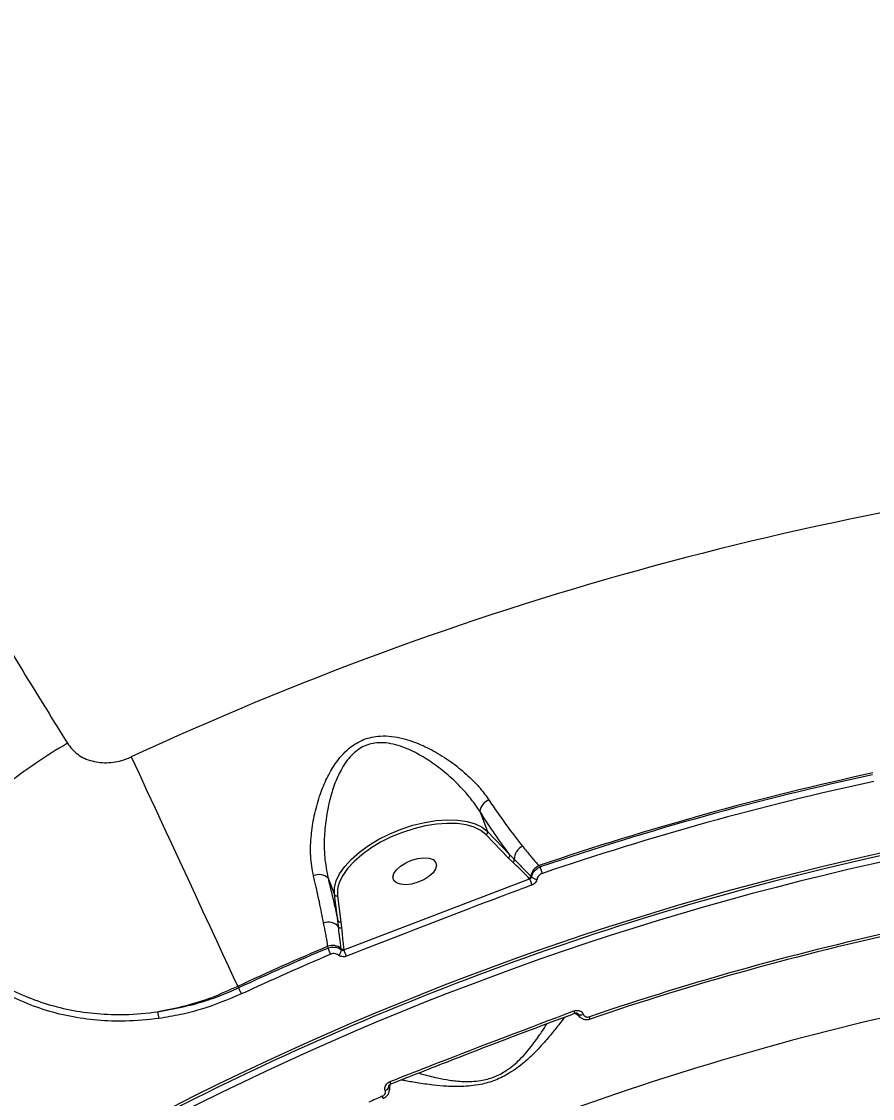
# Model space of a CAD drawing. Header units: millimetres. Extents: x -5960 to 5379, y -4374 to 3849.
# Drawn here: x 1155.9 to 1323.1, y 394.1 to 605.7 of the extents above; entities that cross this region are included whole.
import ezdxf

# ---------------------------------------------------------------- set-up
doc = ezdxf.new("R2010")
doc.units = ezdxf.units.MM
doc.layers.add('DiKom', color=7, linetype='Continuous', lineweight=0)
for name, color, linetype in [('DIKOM_ОБЪЕКТ', 7, 'Continuous'), ('DIKOM_РАЗМЕР_ЗОНА', 7, 'Continuous'), ('DIKOM_РАЗМЕР_ОБЪЕКТА', 7, 'Continuous')]:
    doc.layers.add(name, color=color, linetype=linetype)
doc.styles.add('style1', font='arial.ttf', dxfattribs={"width": 0.8})
doc.dimstyles.new('1-50', dxfattribs={"dimtxt": 300, "dimasz": 200, "dimexe": 100, "dimexo": 0, "dimgap": 100, "dimtad": 1, "dimtxsty": 'style1', "dimcen": 200, "dimclrd": 7, "dimclre": 7, "dimclrt": 7, "dimadec": 1, "dimazin": 2, "dimtfac": 1, "dimtmove": 0, "dimatfit": 2, "dimfxl": 0, "dimlwd": 25, "dimlwe": 18, "dimarcsym": 0})

# ---------------------------------------------------------------- blocks, each defined once
blk = doc.blocks.new('*D9')
at = {"layer": 'Defpoints', "color": 0, "transparency": 16777216}
for p in [(1597.35, 2348.89), (-3820.85, -1673.22), (-66.51, -1673.22)]:
    blk.add_point(p, dxfattribs=at)
at = {"layer": 'DiKom', "color": 7, "lineweight": 18, "transparency": 16777216}
for p, q in [((1597.35, 2348.89), (-3920.85, 2348.89)), ((-66.51, -1673.22), (-3920.85, -1673.22))]:
    blk.add_line(p, q, dxfattribs=at)
at = {"layer": 'DiKom', "color": 7, "lineweight": 25, "transparency": 16777216}
blk.add_line((-3820.85, 2148.89), (-3820.85, -1473.22), dxfattribs=at)
at = {"layer": 'DiKom', "color": 7, "transparency": 16777216}
for points in [[(-3854.19, 2148.89), (-3787.52, 2148.89), (-3820.85, 2348.89)], [(-3854.19, -1473.22), (-3787.52, -1473.22), (-3820.85, -1673.22)]]:
    blk.add_solid(points, dxfattribs=at)
at = {"layer": 'DiKom', "color": 7, "transparency": 16777216, "insert": (-4074.02, 240.95), "char_height": 300, "attachment_point": 5, "rotation": 90, "style": 'style1'}
blk.add_mtext('4050', dxfattribs=at)
blk = doc.blocks.new('*D10')
at = {"layer": 'Defpoints', "color": 0, "transparency": 16777216}
for p in [(3878.62, 405.09), (-2876.93, -459.72), (3878.62, -2693.66)]:
    blk.add_point(p, dxfattribs=at)
at = {"layer": 'DIKOM_РАЗМЕР_ОБЪЕКТА', "color": 7, "lineweight": 18, "transparency": 16777216}
for p, q in [((3878.62, 405.09), (3878.62, -2793.66)), ((-2876.93, -459.72), (-2876.93, -2793.66))]:
    blk.add_line(p, q, dxfattribs=at)
at = {"layer": 'DIKOM_РАЗМЕР_ОБЪЕКТА', "color": 7, "lineweight": 25, "transparency": 16777216}
blk.add_line((-2676.93, -2693.66), (3678.62, -2693.66), dxfattribs=at)
at = {"layer": 'DIKOM_РАЗМЕР_ОБЪЕКТА', "color": 7, "transparency": 16777216}
for points in [[(-2676.93, -2660.33), (-2676.93, -2726.99), (-2876.93, -2693.66)], [(3678.62, -2660.33), (3678.62, -2726.99), (3878.62, -2693.66)]]:
    blk.add_solid(points, dxfattribs=at)
at = {"layer": 'DIKOM_РАЗМЕР_ОБЪЕКТА', "color": 7, "transparency": 16777216, "insert": (-142.96, -2440.49), "char_height": 300, "attachment_point": 5, "style": 'style1'}
blk.add_mtext('6750', dxfattribs=at)
blk = doc.blocks.new('*D12')
at = {"layer": 'Defpoints', "color": 0, "transparency": 16777216}
for p in [(1921.97, 3848.89), (-5510.19, -3173.22), (433.49, -3173.22)]:
    blk.add_point(p, dxfattribs=at)
at = {"layer": 'DIKOM_РАЗМЕР_ЗОНА', "color": 7, "lineweight": 18, "transparency": 16777216}
for p, q in [((1921.97, 3848.89), (-5610.19, 3848.89)), ((433.49, -3173.22), (-5610.19, -3173.22))]:
    blk.add_line(p, q, dxfattribs=at)
at = {"layer": 'DIKOM_РАЗМЕР_ЗОНА', "color": 7, "lineweight": 25, "transparency": 16777216}
blk.add_line((-5510.19, 3648.89), (-5510.19, -2973.22), dxfattribs=at)
at = {"layer": 'DIKOM_РАЗМЕР_ЗОНА', "color": 7, "transparency": 16777216}
for points in [[(-5543.52, 3648.89), (-5476.85, 3648.89), (-5510.19, 3848.89)], [(-5543.52, -2973.22), (-5476.85, -2973.22), (-5510.19, -3173.22)]]:
    blk.add_solid(points, dxfattribs=at)
at = {"layer": 'DIKOM_РАЗМЕР_ЗОНА', "color": 7, "transparency": 16777216, "insert": (-5763.36, 142.42), "char_height": 300, "attachment_point": 5, "rotation": 90, "style": 'style1'}
blk.add_mtext('7050', dxfattribs=at)

msp = doc.modelspace()

# ---------------------------------------------------------------- linework, layer by layer
at = {"layer": 'DIKOM_ОБЪЕКТ', "color": 7, "linetype": 'Continuous', "lineweight": 15}
for p, q in [((1245.915, 450.539), (1247.447, 446.547)), ((1247.447, 446.547), (1251.824, 442.009)), ((1251.541, 441.381), (1247.165, 445.919)), ((1252.422, 440.526), (1251.541, 441.381)), ((1257.569, 439.871), (1257.819, 439.608)), ((1216.116, 437.406), (1217.345, 434.206)), ((1219.225, 423.313), (1255.708, 437.301)), ((1255.708, 437.301), (1255.661, 437.35)), ((1255.966, 437.765), (1256.114, 437.611)), ((1218.025, 429.101), (1217.345, 434.206)), ((1217.974, 433.952), (1218.654, 428.847)), ((1218.654, 428.847), (1218.769, 427.664)), ((1216.104, 423.676), (1216.057, 424.015)), ((1219.2, 423.498), (1219.225, 423.313)), ((1198.365, 416.148), (1198.533, 415.863)), ((1264.575, 410.872), (1264.574, 410.873)), ((1265.075, 410.819), (1265.217, 410.701)), ((1265.209, 410.722), (1265.091, 410.866)), ((1265.217, 410.701), (1265.209, 410.722)), ((1266.274, 410.648), (1266.282, 410.626)), ((1227.347, 395.681), (1227.339, 395.702)), ((1228.074, 396.606), (1228.08, 396.469)), ((1228.08, 396.469), (1228.088, 396.448)), ((1228.088, 396.448), (1228.118, 396.65)), ((1228.451, 397.006), (1228.451, 397.006))]:
    msp.add_line(p, q, dxfattribs=at)
at = {"layer": 'DIKOM_ОБЪЕКТ', "color": 7, "linetype": 'Continuous', "lineweight": 15, "flags": 128}
for points in [[(1177.443, 461.219), (1178.961, 457.951), (1180.522, 454.588), (1182.113, 451.16), (1183.719, 447.7), (1185.325, 444.239), (1186.918, 440.808), (1188.482, 437.439), (1190.003, 434.162), (1191.467, 431.007), (1192.861, 428.004), (1194.173, 425.179), (1195.389, 422.558), (1196.5, 420.165), (1197.495, 418.022), (1198.365, 416.148)], [(1217.345, 434.206), (1217.352, 435.492), (1217.702, 436.859), (1218.386, 438.276), (1219.39, 439.713), (1220.692, 441.138), (1222.264, 442.519), (1224.07, 443.827), (1226.071, 445.033), (1228.225, 446.111), (1230.482, 447.036), (1232.794, 447.789), (1235.111, 448.354), (1237.381, 448.717), (1239.555, 448.871), (1241.586, 448.812), (1243.428, 448.542), (1245.042, 448.067), (1246.391, 447.397), (1247.447, 446.547)], [(1245.875, 446.902), (1244.831, 447.393), (1243.267, 447.854), (1241.48, 448.115), (1239.512, 448.172), (1237.403, 448.023), (1235.202, 447.671), (1232.956, 447.124), (1230.713, 446.393), (1228.524, 445.496), (1226.436, 444.451), (1224.495, 443.282), (1222.744, 442.013), (1221.22, 440.674), (1219.958, 439.292), (1218.984, 437.899), (1218.324, 436.535)], [(1247.165, 445.919), (1246.14, 446.743), (1245.875, 446.902)], [(1233.749, 436.586), (1232.532, 436.249), (1231.364, 436.115), (1230.34, 436.196), (1229.544, 436.484), (1229.04, 436.958), (1228.868, 437.577), (1229.043, 438.292), (1229.55, 439.045), (1230.348, 439.776), (1231.374, 440.424), (1232.542, 440.937), (1233.76, 441.275), (1234.928, 441.408), (1235.951, 441.327), (1236.747, 441.039), (1237.252, 440.566), (1237.424, 439.946), (1237.249, 439.231), (1236.741, 438.478), (1235.943, 437.748), (1234.918, 437.099), (1233.749, 436.586)], [(1258.247, 438.348), (1258.19, 438.515), (1258.13, 438.693), (1258.068, 438.873), (1258.008, 439.051), (1257.951, 439.219), (1257.899, 439.372), (1257.855, 439.503), (1257.819, 439.608)], [(1216.625, 422.451), (1216.555, 422.614), (1216.482, 422.787), (1216.407, 422.962), (1216.334, 423.135), (1216.264, 423.298), (1216.201, 423.446), (1216.147, 423.574), (1216.104, 423.676)], [(1218.723, 423.328), (1218.714, 423.393), (1218.688, 423.589)], [(1199.093, 414.656), (1199.019, 414.816), (1198.94, 414.986), (1198.86, 415.16), (1198.781, 415.33), (1198.706, 415.491), (1198.638, 415.637), (1198.58, 415.762), (1198.533, 415.863)], [(1267.617, 409.732), (1267.612, 409.744), (1267.599, 409.783), (1267.577, 409.848), (1267.547, 409.936), (1267.51, 410.045), (1267.467, 410.172)], [(1226.954, 394.123), (1226.949, 394.135), (1226.932, 394.173), (1226.905, 394.235), (1226.869, 394.321), (1226.823, 394.427), (1226.77, 394.55)]]:
    msp.add_lwpolyline(points, dxfattribs=at)
at = {"layer": 'DIKOM_ОБЪЕКТ', "color": 7, "linetype": 'Continuous', "lineweight": 15}
for centre, radius, start, end in [((1449.549, -124.987), 646.281, 96.100221, 114.899779), ((1219.473, 370.361), 108.296, 120.26971, 128.09679), ((1449.549, -124.987), 596.591, 102.228529, 108.771471), ((1449.549, -124.987), 596.261, 102.243131, 108.756869), ((1449.549, -124.987), 580.869, 90.098554, 120.901446), ((1449.549, -124.987), 594.93, 102.243131, 108.756869), ((1449.549, -124.987), 580.367, 90.098554, 105.5), ((1449.549, -124.987), 579.133, 90.098848, 120.901152), ((1248.829, 450.058), 2.953, 112.27718, 170.62658), ((1246.943, 446.396), 0.526, 294.88179, 16.60212), ((1255.56, 441.083), 2.842, 114.84727, 179.86527), ((1251.32, 441.858), 0.526, 294.88395, 16.60901), ((1252.172, 441.017), 0.551, 296.99557, 7.57177), ((1214.35, 435.514), 2.588, 46.97422, 115.33937), ((1258.771, 437.292), 2.845, 115.00036, 170.43504), ((1223.605, 434.505), 5.658, 158.97589, 185.60239), ((1255.406, 437.856), 0.567, 296.72702, 350.74749), ((1305.01, 454.833), 52.327, 199.57524, 201.03582), ((1257.215, 438.843), 1.652, 228.22065, 268.96838), ((1449.549, -124.987), 580.367, 105.5, 120.901446), ((1217.798, 434.423), 0.502, 205.52413, 290.51981), ((1216.194, 426.089), 2.655, 41.88772, 111.43041), ((1218.478, 429.317), 0.502, 205.52413, 290.51981), ((1218.602, 428.164), 0.527, 215.09122, 288.40269), ((1449.549, -124.987), 565.287, 102.20971, 108.79029), ((1449.549, -124.987), 564.822, 102.20971, 108.79029), ((1449.549, -124.987), 596.591, 113.040116, 114.899779), ((1449.549, -124.987), 596.261, 113.048769, 114.89662), ((1216.993, 421.452), 2.728, 51.57751, 110.05446), ((1217.211, 423.426), 1.515, 310.33158, 356.2904), ((1219.028, 424.014), 0.544, 231.38787, 288.48428), ((1165.382, 401.249), 58.188, 20.97014, 22.28376), ((1449.549, -124.987), 594.93, 113.048769, 114.89662), ((1449.549, -124.987), 549.248, 97.49515, 113.50485), ((1178.468, 409.642), 4.436, 2.58053, 19.72743), ((1269.48, 413.112), 5.393, 199.53787, 204.52945), ((1265.801, 411.538), 1.008, 234.04147, 297.95517), ((1265.809, 411.517), 1.008, 234.04946, 297.94763), ((1227.094, 396.68), 1.008, 284.04635, 347.95477), ((1227.103, 396.658), 1.008, 284.04382, 347.96174), ((1223.331, 395.397), 5.367, 17.4487, 22.46534), ((1449.549, -124.987), 565.287, 113.20971, 113.50485)]:
    msp.add_arc(centre, radius, start, end, dxfattribs=at)
for points, knots in [([(897.279, 903.072), (897.936, 901.987), (899.252, 899.813), (902.01, 895.258), (905.324, 889.783), (909.236, 883.323), (913.713, 875.93), (918.75, 867.613), (924.35, 858.369), (930.492, 848.232), (937.152, 837.241), (944.299, 825.45), (951.9, 812.912), (959.938, 799.657), (968.409, 785.693), (977.291, 771.057), (986.551, 755.804), (996.145, 740.006), (1006.031, 723.736), (1016.185, 707.032), (1026.597, 689.913), (1037.245, 672.416), (1048.09, 654.607), (1059.082, 636.57), (1070.17, 618.389), (1081.33, 600.105), (1092.547, 581.747), (1103.801, 563.347), (1115.049, 544.976), (1126.239, 526.722), (1137.323, 508.666), (1147.449, 492.194), (1156.639, 477.264), (1162.136, 468.349), (1164.884, 463.892)], [0, 0, 0, 0, 0.0315566, 0.0632128, 0.0949197, 0.1266266, 0.1582828, 0.1898395, 0.2213972, 0.2530542, 0.2847621, 0.31647, 0.3481273, 0.3796851, 0.4112651, 0.4429443, 0.4746741, 0.5064041, 0.5380836, 0.5696639, 0.601295, 0.6330254, 0.6648064, 0.6965876, 0.7283184, 0.75995, 0.7916593, 0.8234677, 0.8553267, 0.8871862, 0.9189953, 0.950705, 0.9753525, 1, 1, 1, 1]), ([(1164.884, 463.892), (1165.503, 463.116), (1166.761, 461.537), (1169.716, 460.25), (1173.025, 459.934), (1175.676, 460.46), (1177.088, 461.067), (1177.443, 461.219)], [0, 0, 0, 0, 0.2187068, 0.4447808, 0.6794075, 0.9191967, 1, 1, 1, 1]), ([(1213.243, 437.853), (1213.019, 439.134), (1212.57, 441.699), (1212.697, 444.623), (1212.987, 447.424), (1213.437, 450.127), (1214.472, 453.744), (1215.813, 457.025), (1217.244, 459.546), (1218.754, 461.509), (1220.522, 463.254), (1223.039, 464.797), (1225.992, 465.407), (1228.599, 465.307), (1231.307, 464.795), (1234.399, 463.703), (1237.817, 461.927), (1241.056, 459.761), (1243.809, 457.42), (1246.063, 455.084), (1247.161, 453.555), (1247.709, 452.791)], [0, 0, 0, 0, 0.0726911, 0.1455239, 0.1511322, 0.2173307, 0.2835418, 0.3377169, 0.3918172, 0.4254878, 0.45911, 0.5134521, 0.5679366, 0.6044952, 0.6411216, 0.7029633, 0.7649121, 0.8309036, 0.896871, 0.9484535, 1, 1, 1, 1]), ([(1245.915, 450.539), (1245.402, 451.307), (1244.367, 452.856), (1242.285, 455.248), (1239.744, 457.693), (1236.799, 459.994), (1233.681, 461.938), (1230.902, 463.202), (1228.442, 463.873), (1226.131, 464.121), (1223.487, 463.665), (1221.313, 462.22), (1219.846, 460.566), (1218.606, 458.667), (1217.473, 456.209), (1216.453, 453.015), (1215.72, 449.467), (1215.326, 445.512), (1215.329, 441.378), (1215.851, 438.745), (1216.116, 437.406)], [0, 0, 0, 0, 0.0524368, 0.1057392, 0.1727005, 0.2408608, 0.3023193, 0.3650148, 0.3998068, 0.4354569, 0.4861114, 0.5366952, 0.5686837, 0.6014854, 0.6550927, 0.7097862, 0.7768998, 0.845174, 0.9213066, 1, 1, 1, 1]), ([(1247.709, 452.791), (1248.841, 451.122), (1251.137, 447.737), (1253.306, 444.95), (1254.36, 443.669), (1254.366, 443.662)], [0, 0, 0, 0, 0.4913939, 0.9970654, 1, 1, 1, 1]), ([(1251.824, 442.009), (1250.883, 443.277), (1248.981, 445.84), (1246.944, 448.962), (1245.915, 450.539)], [0, 0, 0, 0, 0.4947651, 1, 1, 1, 1]), ([(1254.366, 443.662), (1254.866, 443.037), (1255.868, 441.782), (1256.881, 440.574), (1257.456, 439.986), (1257.569, 439.871)], [0, 0, 0, 0, 0.4438865, 0.891109, 1, 1, 1, 1]), ([(1251.824, 442.009), (1251.952, 441.871), (1252.244, 441.56), (1252.548, 441.259), (1252.719, 441.09)], [0, 0, 0, 0, 0.4403199, 1, 1, 1, 1]), ([(1255.661, 437.35), (1254.915, 438.11), (1253.862, 439.183), (1252.747, 440.223), (1252.422, 440.526)], [0, 0, 0, 0, 0.7088251, 1, 1, 1, 1]), ([(1252.719, 441.09), (1252.852, 440.958), (1253.521, 440.296), (1254.607, 439.175), (1255.534, 438.213), (1255.966, 437.765)], [0, 0, 0, 0, 0.1178865, 0.5894742, 1, 1, 1, 1]), ([(1256.114, 437.611), (1256.128, 437.68), (1256.191, 438.006), (1256.459, 438.576), (1257.04, 439.223), (1257.56, 439.48), (1257.819, 439.608)], [0, 0, 0, 0, 0.081397, 0.3857787, 0.6937308, 1, 1, 1, 1]), ([(1258.247, 438.348), (1258.086, 438.277), (1257.764, 438.136), (1257.401, 437.762), (1257.234, 437.426), (1257.194, 437.232), (1257.185, 437.191)], [0, 0, 0, 0, 0.3077428, 0.6158832, 0.9190889, 1, 1, 1, 1]), ([(1215.224, 428.56), (1214.967, 429.914), (1214.492, 432.415), (1213.76, 435.679), (1213.337, 437.459), (1213.243, 437.853)], [0, 0, 0, 0, 0.4786853, 0.8843711, 1, 1, 1, 1]), ([(1216.116, 437.406), (1216.569, 435.549), (1217.289, 432.6), (1217.826, 430.046), (1218.025, 429.101)], [0, 0, 0, 0, 0.6299005, 1, 1, 1, 1]), ([(1256.171, 436.05), (1255.547, 435.816), (1252.426, 434.646), (1240.249, 430.054), (1228.74, 425.58), (1219.716, 422.073)], [0, 0, 0, 0, 0.0512254, 0.2561268, 1, 1, 1, 1]), ([(1255.708, 437.301), (1255.77, 437.316), (1255.892, 437.346), (1256.032, 437.447), (1256.096, 437.546), (1256.112, 437.603), (1256.114, 437.611)], [0, 0, 0, 0, 0.3346221, 0.6548899, 0.9517164, 1, 1, 1, 1]), ([(1257.185, 437.191), (1257.18, 437.166), (1257.145, 436.986), (1256.997, 436.661), (1256.647, 436.277), (1256.33, 436.126), (1256.171, 436.05)], [0, 0, 0, 0, 0.0524032, 0.3650501, 0.6827336, 1, 1, 1, 1]), ([(1182.9, 409.842), (1180.696, 409.606), (1176.634, 409.172), (1170.752, 409.413), (1165.326, 410.177), (1160.081, 411.528), (1155.087, 413.457), (1150.393, 415.926), (1146.039, 418.911), (1142.105, 422.407), (1138.575, 426.322), (1136.639, 429.264), (1135.673, 430.733)], [0, 0, 0, 0, 0.1166814, 0.2150841, 0.3137981, 0.4122009, 0.5100614, 0.6082271, 0.7060847, 0.8039542, 0.9021328, 1, 1, 1, 1]), ([(1136.364, 431.535), (1137.309, 430.098), (1139.204, 427.22), (1142.66, 423.392), (1146.513, 419.974), (1150.779, 417.057), (1155.378, 414.646), (1160.273, 412.764), (1165.414, 411.448), (1170.734, 410.706), (1176.501, 410.477), (1180.483, 410.907), (1182.644, 411.14)], [0, 0, 0, 0, 0.0977716, 0.1958572, 0.2936321, 0.3914571, 0.4895938, 0.5874237, 0.6858964, 0.7846796, 0.8831542, 1, 1, 1, 1]), ([(1216.057, 424.015), (1216.037, 424.173), (1215.864, 425.516), (1215.524, 427.133), (1215.224, 428.56)], [0, 0, 0, 0, 0.1178653, 1, 1, 1, 1]), ([(1218.171, 427.861), (1218.153, 428.041), (1218.113, 428.455), (1218.057, 428.868), (1218.025, 429.101)], [0, 0, 0, 0, 0.4353088, 1, 1, 1, 1]), ([(1218.688, 423.589), (1218.666, 423.758), (1218.554, 424.605), (1218.367, 426.012), (1218.231, 427.294), (1218.171, 427.861)], [0, 0, 0, 0, 0.1222813, 0.6114294, 1, 1, 1, 1]), ([(1218.769, 427.664), (1218.856, 426.637), (1218.975, 425.241), (1219.153, 423.863), (1219.2, 423.498)], [0, 0, 0, 0, 0.7353113, 1, 1, 1, 1]), ([(1216.104, 423.676), (1216.212, 423.714), (1216.584, 423.845), (1217.262, 423.91), (1218.08, 423.762), (1218.509, 423.473), (1218.723, 423.328)], [0, 0, 0, 0, 0.1209497, 0.4144578, 0.7069518, 1, 1, 1, 1]), ([(1218.723, 423.328), (1218.766, 423.301), (1218.852, 423.248), (1219.014, 423.238), (1219.14, 423.27), (1219.208, 423.305), (1219.225, 423.313)], [0, 0, 0, 0, 0.2930295, 0.5923831, 0.9006183, 1, 1, 1, 1]), ([(1218.192, 422.271), (1218.063, 422.357), (1217.806, 422.529), (1217.316, 422.61), (1216.911, 422.561), (1216.689, 422.476), (1216.625, 422.451)], [0, 0, 0, 0, 0.2927343, 0.5851154, 0.8788422, 1, 1, 1, 1]), ([(1219.716, 422.073), (1219.666, 422.055), (1219.457, 421.98), (1219.067, 421.933), (1218.577, 422.013), (1218.32, 422.185), (1218.192, 422.271)], [0, 0, 0, 0, 0.0963752, 0.3985618, 0.6990793, 1, 1, 1, 1]), ([(1198.365, 416.148), (1196.647, 415.368), (1193.268, 413.835), (1187.984, 412.158), (1184.431, 411.481), (1182.644, 411.14)], [0, 0, 0, 0, 0.3395442, 0.6677629, 1, 1, 1, 1]), ([(1182.644, 411.14), (1185.32, 411.635), (1189.374, 412.386), (1194.652, 414.168), (1197.239, 415.298), (1198.533, 415.863)], [0, 0, 0, 0, 0.4928081, 0.7464025, 1, 1, 1, 1]), ([(1199.093, 414.656), (1196.507, 413.581), (1192.591, 411.952), (1187.111, 410.539), (1184.304, 410.074), (1182.9, 409.842)], [0, 0, 0, 0, 0.4927617, 0.7463803, 1, 1, 1, 1]), ([(1228.291, 397.448), (1228.911, 397.692), (1232.012, 398.913), (1244.018, 403.611), (1255.455, 407.931), (1264.398, 411.308)], [0, 0, 0, 0, 0.0517103, 0.2585534, 1, 1, 1, 1]), ([(1228.459, 396.988), (1232.404, 398.543), (1242.007, 402.327), (1254.054, 406.942), (1262.168, 409.956), (1264.582, 410.852)], [0, 0, 0, 0, 0.3288595, 0.8003145, 1, 1, 1, 1]), ([(1264.398, 411.308), (1264.565, 411.355), (1264.899, 411.449), (1265.409, 411.4), (1265.847, 411.213), (1266.138, 410.94), (1266.236, 410.729), (1266.274, 410.648)], [0, 0, 0, 0, 0.2182623, 0.4367556, 0.6530113, 0.8657377, 1, 1, 1, 1]), ([(1264.577, 410.87), (1264.59, 410.876), (1264.658, 410.906), (1264.794, 410.926), (1264.956, 410.921), (1265.078, 410.882), (1265.135, 410.842), (1265.143, 410.83), (1265.146, 410.826)], [0, 0, 0, 0, 0.0489488, 0.2501709, 0.4463495, 0.6524838, 0.8788233, 1, 1, 1, 1]), ([(1264.671, 410.897), (1264.797, 410.805), (1265.074, 410.602), (1265.44, 410.254), (1265.638, 410.065)], [0, 0, 0, 0, 0.4572704, 1, 1, 1, 1]), ([(1265.209, 410.722), (1265.199, 410.749), (1265.186, 410.786), (1265.153, 410.816), (1265.144, 410.824)], [0, 0, 0, 0, 0.7330639, 1, 1, 1, 1]), ([(1265.611, 410.128), (1265.604, 410.133), (1265.431, 410.247), (1265.317, 410.467), (1265.229, 410.673), (1265.217, 410.701)], [0, 0, 0, 0, 0.0341756, 0.8704232, 1, 1, 1, 1]), ([(1266.282, 410.626), (1266.287, 410.613), (1266.327, 410.513), (1266.445, 410.343), (1266.66, 410.198), (1266.915, 410.116), (1267.182, 410.096), (1267.378, 410.148), (1267.467, 410.172)], [0, 0, 0, 0, 0.0340005, 0.2522534, 0.470546, 0.597947, 0.8193193, 1, 1, 1, 1]), ([(1262.6, 410.114), (1262.596, 410.108), (1262.368, 409.779), (1261.455, 408.611), (1259.901, 406.651), (1258.111, 404.586), (1256.364, 402.76), (1254.888, 401.386), (1253.336, 400.132), (1251.476, 398.868), (1249.024, 397.634), (1246.377, 396.882), (1244.142, 396.559), (1241.87, 396.424), (1239.371, 396.489), (1236.377, 396.781), (1233.492, 397.191), (1231.439, 397.559), (1230.652, 397.721), (1230.439, 397.765)], [0, 0, 0, 0, 0.0016533, 0.0865412, 0.1756364, 0.2646997, 0.3141181, 0.3634836, 0.4021593, 0.440761, 0.4978971, 0.555164, 0.5936828, 0.6322776, 0.698832, 0.7655262, 0.8644389, 0.9633368, 1, 1, 1, 1]), ([(1233.911, 399.128), (1234.12, 399.061), (1235.094, 398.746), (1237.183, 398.233), (1239.932, 397.694), (1242.242, 397.446), (1244.335, 397.435), (1246.362, 397.627), (1248.776, 398.257), (1250.972, 399.428), (1252.59, 400.652), (1253.936, 401.894), (1255.195, 403.267), (1256.672, 405.12), (1258.047, 407.07), (1258.787, 408.285), (1259.107, 408.813)], [0, 0, 0, 0, 0.0354951, 0.1650649, 0.2508772, 0.3364846, 0.3845568, 0.4324987, 0.5019286, 0.5712552, 0.6193649, 0.6675996, 0.7309364, 0.7943506, 0.9107682, 1, 1, 1, 1]), ([(1265.617, 410.137), (1265.767, 410.012), (1266.089, 409.742), (1266.742, 409.598), (1267.284, 409.603), (1267.554, 409.726), (1267.609, 409.75)], [0, 0, 0, 0, 0.2730261, 0.5909349, 0.916717, 1, 1, 1, 1]), ([(1226.77, 394.55), (1226.772, 394.551), (1226.874, 394.595), (1227.064, 394.711), (1227.25, 394.921), (1227.37, 395.161), (1227.421, 395.416), (1227.371, 395.595), (1227.347, 395.681)], [0, 0, 0, 0, 0.0043454, 0.2198169, 0.4355726, 0.568269, 0.7938392, 1, 1, 1, 1]), ([(1226.948, 394.134), (1227.163, 394.246), (1227.588, 394.469), (1228.026, 395.04), (1228.124, 395.477), (1228.172, 395.688)], [0, 0, 0, 0, 0.3449975, 0.6836878, 1, 1, 1, 1]), ([(1227.339, 395.702), (1227.312, 395.788), (1227.244, 396.01), (1227.278, 396.407), (1227.477, 396.84), (1227.824, 397.218), (1228.135, 397.371), (1228.291, 397.448)], [0, 0, 0, 0, 0.1342506, 0.3469847, 0.5632349, 0.7817278, 1, 1, 1, 1]), ([(1228.06, 396.595), (1228.058, 396.6), (1228.054, 396.613), (1228.079, 396.696), (1228.157, 396.812), (1228.283, 396.922), (1228.391, 396.986), (1228.449, 397.005), (1228.45, 397.005)], [0, 0, 0, 0, 0.1490045, 0.3956991, 0.5911937, 0.793599, 0.9978182, 1, 1, 1, 1]), ([(1228.061, 396.595), (1228.059, 396.581), (1228.054, 396.535), (1228.069, 396.496), (1228.08, 396.469)], [0, 0, 0, 0, 0.2980881, 1, 1, 1, 1]), ([(1228.088, 396.448), (1228.145, 396.269), (1228.225, 396.021), (1228.167, 395.767), (1228.151, 395.697)], [0, 0, 0, 0, 0.7219593, 1, 1, 1, 1]), ([(1228.203, 395.688), (1228.221, 395.943), (1228.258, 396.457), (1228.329, 396.792), (1228.365, 396.96)], [0, 0, 0, 0, 0.4962646, 1, 1, 1, 1])]:
    msp.add_open_spline(points, degree=3, knots=knots, dxfattribs=at)

# ---------------------------------------------------------------- dimensions: what is measured, and where the dimension line sits
at = {"layer": 'DiKom', "color": 3}
dim = msp.add_linear_dim(base=(-3820.852, -1673.222), p1=(1597.347, 2348.894), p2=(-66.509, -1673.222), angle=90, text='4050', dimstyle='1-50', override={"dimgap": 100}, dxfattribs=at)
dim.commit()
dim.dimension.update_dxf_attribs({"geometry": '*D9', "text_midpoint": (-3820.852, 240.949), "dimtype": 160})
at = {"layer": 'DIKOM_РАЗМЕР_ЗОНА'}
dim = msp.add_linear_dim(base=(-5510.185, -3173.222), p1=(1921.975, 3848.894), p2=(433.491, -3173.222), angle=90, text='7050', dimstyle='1-50', dxfattribs=at)
dim.commit()
dim.dimension.update_dxf_attribs({"geometry": '*D12', "text_midpoint": (-5510.185, 142.424), "dimtype": 160})
at = {"layer": 'DIKOM_РАЗМЕР_ОБЪЕКТА'}
dim = msp.add_linear_dim(base=(3878.624, -2693.661), p1=(-2876.932, -459.722), p2=(3878.624, 405.085), text='6750', dimstyle='1-50', dxfattribs=at)
dim.commit()
dim.dimension.update_dxf_attribs({"geometry": '*D10', "text_midpoint": (-142.96, -2693.661), "dimtype": 160})

doc.saveas('drawing.dxf')
